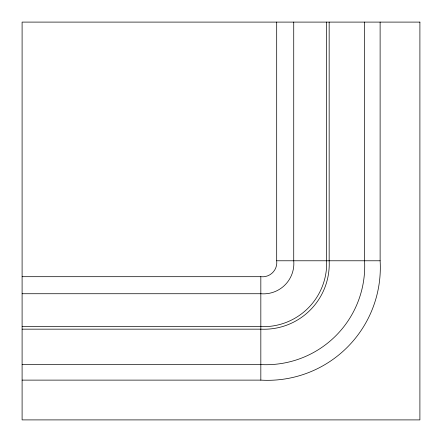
<?xml version="1.0" encoding="UTF-8"?>
<svg xmlns="http://www.w3.org/2000/svg" width="442" height="442" viewBox="0 0 442 442"><rect width="100%" height="100%" fill="white"/><g stroke="black" fill="none" stroke-linecap="round" stroke-linejoin="round"><path stroke-width="0.66" d="M22.15 380.12L260.83 380.12L260.83 276.692A14.227 14.227 0 0 0 276.692 260.78L380.12 260.78L380.12 22.1M22.15 276.692L260.83 276.692M22.15 293.731L260.83 293.731A30.327 30.327 0 0 0 293.731 260.78L293.731 22.1M22.15 326.632L260.83 326.632A63.366 63.366 0 0 0 326.632 260.78L326.632 22.1M22.15 329.157L260.83 329.157A65.195 65.195 0 0 0 329.157 260.78L329.157 22.1M22.15 364.584L260.83 364.584A98.737 98.737 0 0 0 364.584 260.78L364.584 22.1M276.692 22.1L276.692 260.78M380.12 260.78A112.798 112.798 0 0 1 260.83 380.12M419.9 22.1L22.1 22.1L22.1 419.9L419.9 419.9L419.9 22.1"/></g></svg>
